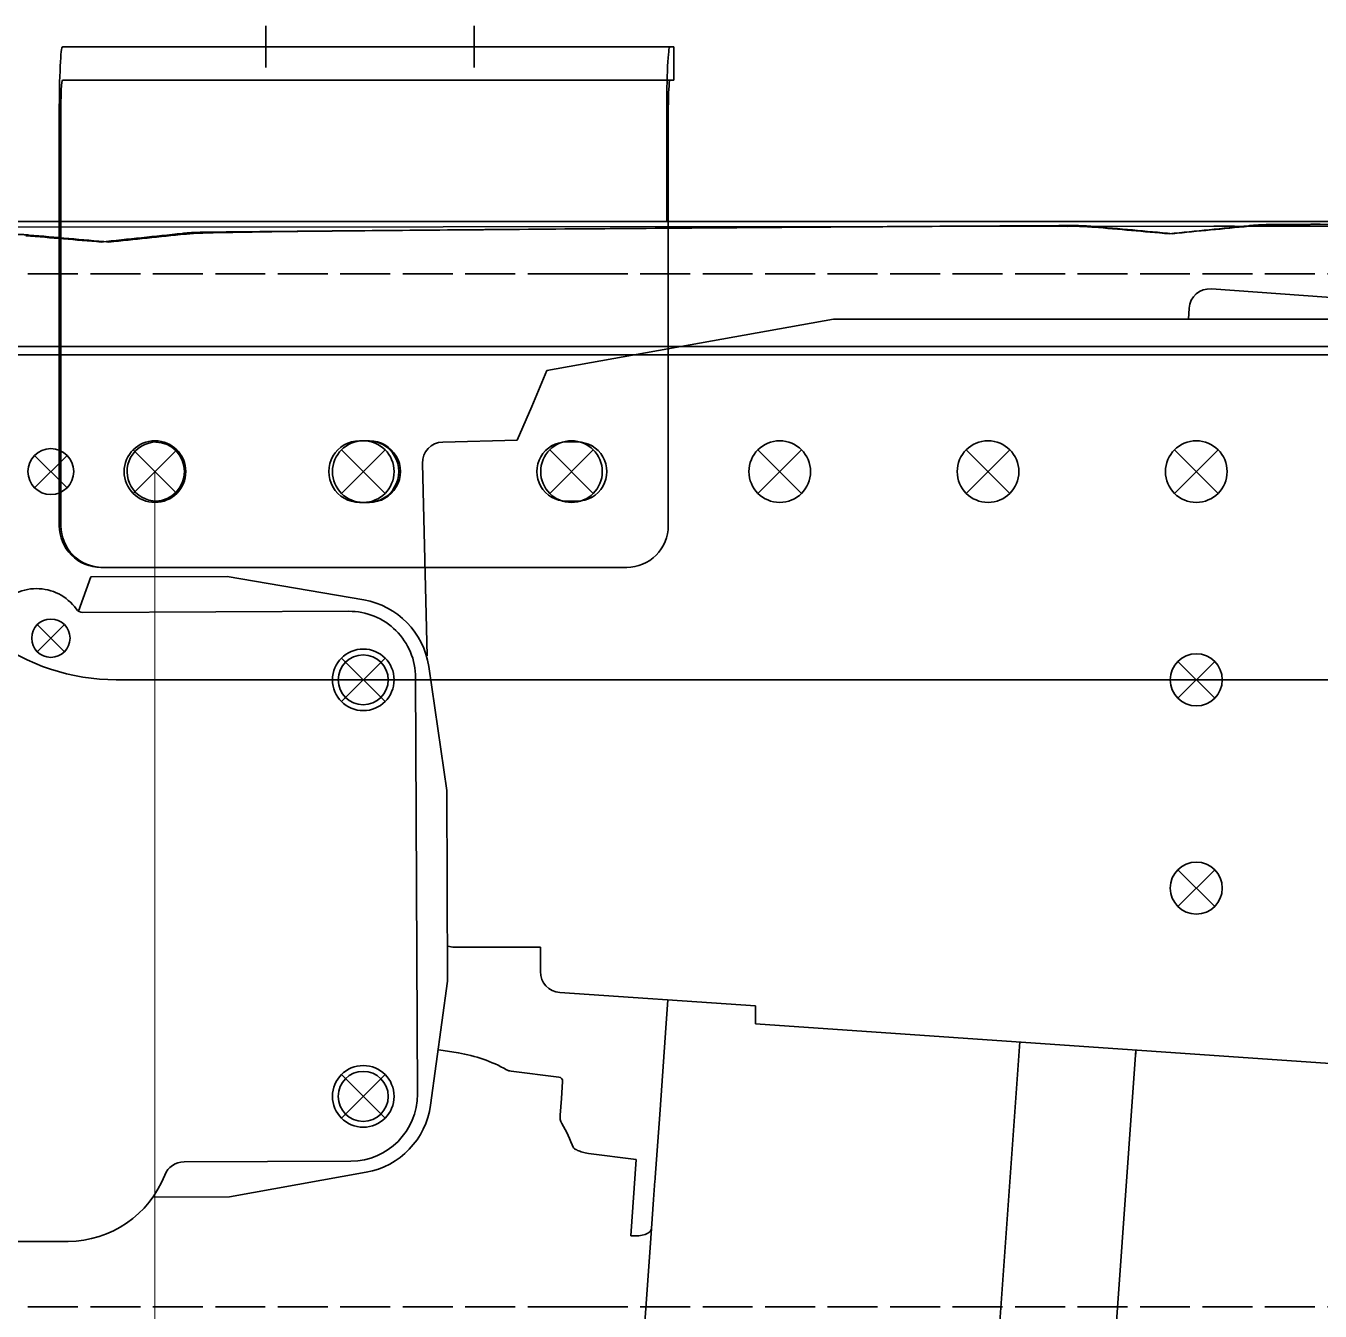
# Model space of a CAD drawing. Header units: millimetres. Extents: x 120 to 10915, y 515 to 8014.
# Drawn here: x 3119 to 3429.7, y 4908.4 to 5217 of the extents above; entities that cross this region are included whole.
import ezdxf

# ---------------------------------------------------------------- set-up
doc = ezdxf.new("R2010")
doc.units = ezdxf.units.MM
doc.linetypes.add('DASHED', pattern=[15, 12, -3])
doc.layers.get('0').update_dxf_attribs({"lineweight": 13})
for name, color, linetype, lineweight in [('201_Dimensions', 7, 'Continuous', 13), ('203_Chassis_left_side_view', 7, 'Continuous', 13), ('204_Chassis_mid_side_view', 7, 'Continuous', 13), ('211_Frame_holes_left_side_view', 7, 'Continuous', 13), ('212_Frame_holes_right_side_view', 7, 'Continuous', 13), ('213_BWA_holes_left_side_view', 7, 'Continuous', 13), ('214_BWA_holes_right_side_view', 7, 'Continuous', 13), ('216_BWA_brackets_left_side_view', 7, 'Continuous', 13), ('217_BWA_ brackets_right_side_view', 7, 'Continuous', 13), ('218_Chassis_right_side_view', 7, 'Continuous', 13)]:
    doc.layers.add(name, color=color, linetype=linetype, lineweight=lineweight)

# ---------------------------------------------------------------- blocks, each defined once
blk = doc.blocks.new('3068684')
at = {"layer": '203_Chassis_left_side_view', "color": 3, "lineweight": 35}
blk.add_line((4055, 1270), (920, 1270), dxfattribs=at)
blk = doc.blocks.new('3254123')
at = {"layer": '203_Chassis_left_side_view', "color": 4, "linetype": 'DASHED', "lineweight": 35}
for p, q in [((3251.491565, 1257.5), (1477.491565, 1257.5)), ((3251.491565, 1009.5), (1535.491565, 1009.5))]:
    blk.add_line(p, q, dxfattribs=at)
blk = doc.blocks.new('2901024')
at = {"layer": '216_BWA_brackets_left_side_view', "color": 2, "lineweight": 35}
for p, q in [((3176.650509, 1317), (3176.650509, 1307)), ((3226.594591, 1317), (3226.594591, 1307)), ((3171.650509, 1312), (3181.650509, 1312)), ((3221.594591, 1312), (3231.594591, 1312))]:
    blk.add_line(p, q, dxfattribs=at)
at = {"layer": '216_BWA_brackets_left_side_view', "color": 3, "lineweight": 35}
for p, q in [((3127.782215, 1312), (3274.591391, 1312)), ((3274.591391, 1304), (3274.591391, 1312)), ((3127.782215, 1304), (3274.591391, 1304)), ((3127.025722, 1197), (3127.025722, 1296)), ((3127.403969, 1197), (3127.403969, 1296)), ((3273.240688, 1197), (3273.240688, 1296)), ((3199.12367, 1217.4), (3201.520986, 1217.4)), ((3248.768088, 1217.1), (3251.764733, 1217.1)), ((3199.12367, 1202.6), (3201.520986, 1202.6)), ((3248.768088, 1202.9), (3251.764733, 1202.9)), ((3127.025722, 1197), (3127.403969, 1197)), ((3137.014539, 1187), (3137.392785, 1187)), ((3137.392785, 1187), (3263.251871, 1187))]:
    blk.add_line(p, q, dxfattribs=at)
for centre, major_axis, ratio, start_param, end_param in [((3127.782215, 1296), (0, -16), 0.047281, 3.1415926536, 4.7123889804), ((3127.782215, 1296), (0, -8), 0.047281, 3.1415926536, 4.7123889804), ((3273.618934, 1296), (0, -8), 0.047281, 3.1415926536, 4.7123889804), ((3150.378246, 1210), (0, 7.1), 0.998882, 6.2831562207, 7.353981634), ((3150, 1210), (0, 7.1), 0.998882, 3.1682776506, 6.2565311607), ((3199.12367, 1210), (0, 7.4), 0.998882, 0, 3.1415926536), ((3201.14274, 1210), (0, 7.4), 0.998882, 3.1415926536, 6.2831853072), ((3201.520986, 1210), (0, 7.4), 0.998882, 3.1415926536, 6.2831853072), ((3248.768088, 1210), (0, 7.1), 0.998882, 0, 3.1415926536), ((3251.386486, 1210), (0, 7.1), 0.998882, 3.1415926536, 6.2831853072), ((3150.378246, 1210), (0, 7.1), 0.998882, 1.0707963268, 3.1415635671), ((3137.014539, 1197), (0, 10), 0.998882, 1.5707963268, 3.1415926536), ((3137.392785, 1197), (0, 10), 0.998882, 1.5707963268, 3.1415926536), ((3263.251871, 1197), (0, 10), 0.998882, 3.1415926536, 4.7123889804)]:
    blk.add_ellipse(centre, major_axis=major_axis, ratio=ratio, start_param=start_param, end_param=end_param, dxfattribs=at)
at = {"layer": '216_BWA_brackets_left_side_view', "color": 1, "lineweight": 5}
for p in [(3176.650391, 1312), (3226.594482, 1312)]:
    blk.add_point(p, dxfattribs=at)
at = {"layer": '216_BWA_brackets_left_side_view', "color": 7, "lineweight": 5}
blk.add_point((3226.594482, 1312), dxfattribs=at)
blk = doc.blocks.new('2901025')
at = {"layer": '217_BWA_ brackets_right_side_view', "color": 2, "lineweight": 35}
for p, q in [((3176.650509, 1317), (3176.650509, 1307)), ((3226.594591, 1317), (3226.594591, 1307)), ((3171.650509, 1312), (3181.650509, 1312)), ((3221.594591, 1312), (3231.594591, 1312))]:
    blk.add_line(p, q, dxfattribs=at)
at = {"layer": '217_BWA_ brackets_right_side_view', "color": 3, "lineweight": 35}
for p, q in [((3273.618934, 1312), (3127.782215, 1312)), ((3273.618934, 1312), (3274.56455, 1312)), ((3274.56455, 1312), (3274.591391, 1312)), ((3274.56455, 1312), (3274.56455, 1304)), ((3274.591391, 1304), (3274.591391, 1312)), ((3273.618934, 1304), (3274.56455, 1304)), ((3274.56455, 1304), (3274.591391, 1304)), ((3127.025722, 1270), (3127.025722, 1296)), ((3272.862441, 1270), (3272.862441, 1296)), ((3273.240688, 1270), (3273.240688, 1296))]:
    blk.add_line(p, q, dxfattribs=at)
for centre, major_axis in [((3127.782215, 1296), (0, 16)), ((3273.618934, 1296), (0, 16)), ((3273.618934, 1296), (0, 8))]:
    blk.add_ellipse(centre, major_axis=major_axis, ratio=0.047281, start_param=0, end_param=1.5707963268, dxfattribs=at)
at = {"layer": '217_BWA_ brackets_right_side_view', "color": 1, "lineweight": 5}
for p in [(3176.650391, 1312), (3226.594482, 1312)]:
    blk.add_point(p, dxfattribs=at)
at = {"layer": '217_BWA_ brackets_right_side_view', "color": 7, "lineweight": 5}
blk.add_point((3226.594482, 1312), dxfattribs=at)
blk = doc.blocks.new('3351299')
at = {"layer": '203_Chassis_left_side_view', "color": 3, "lineweight": 35}
for p, q in [((3019.03, 1268.62), (3433.57, 1268.94)), ((3404.2, 1268.92), (3409.2, 1268.92))]:
    blk.add_line(p, q, dxfattribs=at)
blk = doc.blocks.new('3069619')
at = {"layer": '203_Chassis_left_side_view', "color": 3, "lineweight": 35}
for p, q in [((3419.63, 1269.17), (3419.65, 1269.17)), ((4338.79, 1240), (2961.21, 1240)), ((4288, 1238), (3012, 1238))]:
    blk.add_line(p, q, dxfattribs=at)
for centre, radius, start, end in [((3378.68, -2200.16), 3469.22, 90.17239, 90.337), ((3206.05, -709.76), 1985.81, 84.56009, 85.11862), ((3595.07, -710.6), 1987.87, 95.26655, 95.79655), ((3464.87, -1965.56), 3235.04, 90.36483, 90.80093), ((2816.51, -2477.9), 3756.71, 85.10499, 85.38142), ((3356.08, -710.84), 1988.04, 95.76093, 96.32492), ((3206.36, -2213.24), 3480.98, 90.54353, 90.70798)]:
    blk.add_arc(centre, radius, start, end, dxfattribs=at)
for points, knots in [([(3173.34, 1267.58), (3182.95, 1267.67), (3202.18, 1267.85), (3232.99, 1268.12), (3265.77, 1268.38), (3298.56, 1268.62), (3329.4, 1268.83), (3348.65, 1268.94), (3358.28, 1269)], [0, 0, 0, 0, 28.8446, 57.689001, 92.427116, 127.182823, 156.062189, 184.941402, 184.941402, 184.941402, 184.941402]), ([(3375.02, 1268.85), (3374.88, 1268.86), (3374.61, 1268.88), (3374.19, 1268.91), (3373.77, 1268.95), (3373.35, 1268.97), (3372.93, 1269), (3372.51, 1269.02), (3372.09, 1269.03), (3371.71, 1269.04), (3371.39, 1269.04), (3371.13, 1269.05), (3370.89, 1269.05), (3370.66, 1269.05), (3370.39, 1269.05), (3370.11, 1269.05), (3369.81, 1269.05), (3369.5, 1269.05), (3369.19, 1269.05), (3368.88, 1269.05), (3368.56, 1269.05), (3368.35, 1269.05), (3368.24, 1269.05)], [0, 0, 0, 0, 0.41731, 0.834577, 1.251926, 1.669266, 2.09487, 2.519994, 2.945168, 3.361494, 3.642682, 3.909857, 4.129579, 4.365608, 4.621938, 4.914474, 5.209889, 5.532694, 5.830449, 6.143519, 6.464422, 6.784923, 6.784923, 6.784923, 6.784923]), ([(3412.61, 1268.88), (3412.75, 1268.89), (3413.03, 1268.92), (3413.45, 1268.95), (3413.87, 1268.99), (3414.32, 1269.02), (3414.79, 1269.05), (3415.21, 1269.07), (3415.55, 1269.08), (3415.79, 1269.09), (3416.03, 1269.1), (3416.31, 1269.11), (3416.63, 1269.12), (3417.01, 1269.12), (3417.39, 1269.13), (3417.78, 1269.14), (3418.16, 1269.14), (3418.54, 1269.15), (3418.91, 1269.16), (3419.27, 1269.16), (3419.51, 1269.16), (3419.63, 1269.17)], [0, 0, 0, 0, 0.421132, 0.84256, 1.265433, 1.689482, 2.19405, 2.697436, 2.944807, 3.199066, 3.426656, 3.666253, 4.037709, 4.406779, 4.796345, 5.175212, 5.577346, 5.940806, 6.314426, 6.6838, 7.034091, 7.034091, 7.034091, 7.034091]), ([(3163.35, 1267.47), (3163.24, 1267.47), (3163.03, 1267.47), (3162.71, 1267.46), (3162.4, 1267.46), (3162.09, 1267.45), (3161.79, 1267.45), (3161.48, 1267.45), (3161.2, 1267.44), (3160.93, 1267.44), (3160.69, 1267.43), (3160.44, 1267.43), (3160.17, 1267.42), (3159.84, 1267.41), (3159.46, 1267.4), (3159.04, 1267.38), (3158.61, 1267.35), (3158.19, 1267.32), (3157.77, 1267.29), (3157.36, 1267.25), (3156.94, 1267.21), (3156.67, 1267.18), (3156.53, 1267.17)], [0, 0, 0, 0, 0.318081, 0.636932, 0.948934, 1.247034, 1.57056, 1.868416, 2.15764, 2.426457, 2.664923, 2.893399, 3.17523, 3.471346, 3.887778, 4.312378, 4.736728, 5.161415, 5.578799, 5.996184, 6.413437, 6.830737, 6.830737, 6.830737, 6.830737])]:
    blk.add_open_spline(points, degree=3, knots=knots, dxfattribs=at)
blk = doc.blocks.new('3069642')
at = {"layer": '203_Chassis_left_side_view', "color": 3, "lineweight": 35}
blk.add_line((4159.29, 1160), (3140.71, 1160), dxfattribs=at)
blk.add_arc((3140.71, 1210), 50, 233.1301, 270, dxfattribs=at)
blk = doc.blocks.new('3069663')
at = {"layer": '218_Chassis_right_side_view', "color": 3, "lineweight": 35}
for p, q in [((3192.52, 1267.76), (3199.66, 1267.82)), ((3199.66, 1267.82), (3199.67, 1267.82)), ((3339.61, 1268.88), (3333.07, 1268.84)), ((3343.69, 1268.9), (3339.61, 1268.88)), ((3368.35, 1268.91), (3368.36, 1268.91)), ((3369.18, 1268.56), (3369.15, 1268.56)), ((3420.88, 1269.32), (3420.33, 1269.32)), ((3164, 1267.34), (3163.99, 1267.34))]:
    blk.add_line(p, q, dxfattribs=at)
blk.add_lwpolyline([(3333.07, 1268.84, 0.000667), (3199.67, 1267.82)], format="xyb", dxfattribs=at)
for centre, radius, start, end in [((3356.22, -1956.12), 3225.05, 89.78455, 90.22264), ((3045.68, -2561.54), 3844.38, 84.80958, 85.07979), ((3602.63, -710.9), 1989.01, 95.4808, 96.03613), ((3444.21, -2029.21), 3298.61, 90.25142, 90.40525), ((2802.02, -2488.58), 3768.78, 84.87099, 85.16457), ((3548.13, -2589.91), 3876.67, 95.78687, 96.05885), ((3226.01, -1964.55), 3232.48, 90.65661, 91.09915), ((3197.26, 628.33), 639.44, 90.42522, 90.743)]:
    blk.add_arc(centre, radius, start, end, dxfattribs=at)
for points, knots in [([(3375.41, 1268.68), (3375.27, 1268.69), (3374.99, 1268.71), (3374.57, 1268.75), (3374.15, 1268.78), (3373.7, 1268.81), (3373.23, 1268.83), (3372.74, 1268.86), (3372.26, 1268.87), (3371.79, 1268.88), (3371.37, 1268.89), (3370.97, 1268.89), (3370.6, 1268.89), (3370.21, 1268.9), (3369.83, 1268.9), (3369.45, 1268.9), (3369.09, 1268.9), (3368.72, 1268.9), (3368.48, 1268.91), (3368.36, 1268.91)], [0, 0, 0, 0, 0.420705, 0.841566, 1.263865, 1.687252, 2.18207, 2.675628, 3.169411, 3.630798, 4.071329, 4.43624, 4.821866, 5.198572, 5.598709, 5.961345, 6.334229, 6.693572, 7.052311, 7.052311, 7.052311, 7.052311]), ([(3412.65, 1269.01), (3412.81, 1269.03), (3413.13, 1269.06), (3413.61, 1269.1), (3414.09, 1269.14), (3414.57, 1269.18), (3415.06, 1269.21), (3415.55, 1269.24), (3416.04, 1269.26), (3416.46, 1269.27), (3416.82, 1269.28), (3417.11, 1269.28), (3417.38, 1269.29), (3417.64, 1269.29), (3417.92, 1269.3), (3418.22, 1269.3), (3418.55, 1269.3), (3418.89, 1269.3), (3419.24, 1269.31), (3419.59, 1269.31), (3419.95, 1269.31), (3420.2, 1269.31), (3420.33, 1269.32)], [0, 0, 0, 0, 0.480708, 0.961444, 1.442394, 1.923133, 2.417373, 2.911016, 3.401117, 3.877281, 4.182021, 4.481427, 4.728686, 4.992938, 5.265567, 5.57506, 5.901452, 6.25896, 6.588096, 6.939742, 7.308768, 7.689459, 7.689459, 7.689459, 7.689459]), ([(3112.87, 1266.96), (3112.98, 1266.96), (3113.19, 1266.96), (3113.5, 1266.96), (3113.81, 1266.97), (3114.12, 1266.97), (3114.42, 1266.97), (3114.73, 1266.97), (3115.01, 1266.97), (3115.28, 1266.98), (3115.52, 1266.98), (3115.78, 1266.98), (3116.05, 1266.97), (3116.39, 1266.97), (3116.77, 1266.96), (3117.19, 1266.95), (3117.62, 1266.93), (3118.04, 1266.91), (3118.45, 1266.88), (3118.87, 1266.85), (3119.29, 1266.82), (3119.57, 1266.79), (3119.71, 1266.78)], [0, 0, 0, 0, 0.315739, 0.632075, 0.941402, 1.236682, 1.558781, 1.855138, 2.15016, 2.410007, 2.653182, 2.88558, 3.176356, 3.481221, 3.900172, 4.321567, 4.74544, 5.169065, 5.586381, 6.003722, 6.420965, 6.841061, 6.841061, 6.841061, 6.841061]), ([(3157.25, 1267), (3157.39, 1267.02), (3157.67, 1267.05), (3158.09, 1267.09), (3158.51, 1267.13), (3158.95, 1267.16), (3159.43, 1267.2), (3159.84, 1267.22), (3160.17, 1267.24), (3160.41, 1267.25), (3160.64, 1267.26), (3160.9, 1267.27), (3161.2, 1267.27), (3161.55, 1267.28), (3161.9, 1267.29), (3162.26, 1267.3), (3162.61, 1267.31), (3162.96, 1267.32), (3163.31, 1267.32), (3163.65, 1267.33), (3163.88, 1267.33), (3163.99, 1267.34)], [0, 0, 0, 0, 0.420311, 0.841588, 1.26354, 1.686089, 2.18988, 2.688453, 2.930671, 3.178001, 3.39528, 3.622193, 3.963731, 4.305716, 4.66501, 5.013753, 5.384897, 5.722764, 6.072075, 6.411984, 6.752822, 6.752822, 6.752822, 6.752822])]:
    blk.add_open_spline(points, degree=3, knots=knots, dxfattribs=at)
blk = doc.blocks.new('3069767')
at = {"layer": '218_Chassis_right_side_view', "color": 3, "lineweight": 35}
blk.add_line((3140.71, 1160), (4159.29, 1160), dxfattribs=at)
blk.add_arc((3140.71, 1210), 50, 233.1301, 270, dxfattribs=at)
blk = doc.blocks.new('3135191')
at = {"layer": '204_Chassis_mid_side_view', "color": 3, "lineweight": 35}
for p, q in [((3476.94, 1248.59), (3403.63, 1253.84)), ((3476.94, 1248.59), (3403.63, 1253.84)), ((3398.29, 1249.22), (3398.1, 1246.56)), ((3398.29, 1249.22), (3398.1, 1246.56)), ((3244.1, 1234.26), (3312.88, 1246.56)), ((3312.88, 1246.56), (3654, 1246.56)), ((3244.1, 1234.26), (3240.44, 1225.66)), ((3236.98, 1217.5), (3240.44, 1225.66)), ((3219.07, 1217.07), (3236.98, 1217.5)), ((3215.31, 1165.8), (3214.19, 1211.95)), ((3131.62, 1176.51), (3134.56, 1184.7)), ((3167.29, 1184.84), (3134.56, 1184.7)), ((3200.14, 1179.19), (3167.29, 1184.84)), ((3196.51, 1176.46), (3132.71, 1176.19)), ((3215.72, 1163.18), (3220.03, 1133.42)), ((3212.99, 1060.53), (3212.57, 1160.53)), ((3220.03, 1133.42), (3220.12, 1110.56)), ((3220.22, 1087.69), (3220.12, 1110.56)), ((3221.88, 1095.83), (3240.44, 1095.83)), ((3242.52, 1095.83), (3240.44, 1095.83)), ((3242.52, 1089.95), (3242.52, 1095.83)), ((3216.16, 1057.89), (3220.22, 1087.69)), ((3294.17, 1081.71), (3247.17, 1084.96)), ((3273.15, 1083.17), (3272.58, 1075.29)), ((3294.17, 1077.45), (3294.17, 1081.71)), ((3272.58, 1075.29), (3271.18, 1055.68)), ((3582.52, 1057.47), (3294.17, 1077.45)), ((3330.44, 693.67), (3357.64, 1073.05)), ((3222.83, 1070.41), (3218.12, 1071.16)), ((3355.95, 658.63), (3385.52, 1071.12)), ((3385.45, 1070.15), (3385.52, 1071.12)), ((3385.45, 1070.15), (3385.52, 1071.12)), ((3246.98, 1064.61), (3235.49, 1066.04)), ((3247.85, 1063.55), (3247.56, 1059.51)), ((3247.56, 1059.51), (3247.27, 1055.47)), ((3247.26, 1055.4), (3247.27, 1055.47)), ((3271.18, 1055.68), (3270.09, 1040.51)), ((3156.98, 1044.29), (3197.06, 1044.46)), ((3250.79, 1046.71), (3250.79, 1046.7)), ((3265.56, 1044.88), (3254.06, 1046.31)), ((3264.24, 1026.5), (3265.56, 1044.88)), ((3200.71, 1041.76), (3167.91, 1035.84)), ((3269.71, 1035.2), (3270.03, 1039.73)), ((3270.05, 1040), (3270.03, 1039.73)), ((3270.05, 1040), (3270.09, 1040.51)), ((3167.91, 1035.84), (3149.47, 1035.76)), ((3269.71, 1035.2), (3269.04, 1025.95)), ((3269.04, 1025.95), (3268, 1011.31)), ((3129.15, 1025.18), (3115.15, 1025.12)), ((3268, 1011.31), (3266.25, 986.9))]:
    blk.add_line(p, q, dxfattribs=at)
for centre in [(3200, 1160), (3200, 1060)]:
    blk.add_circle(centre, 6, dxfattribs=at)
for centre, radius, start, end in [((3403.27, 1248.86), 5, 85.9, 175.9), ((3403.27, 1248.86), 5, 85.9, 175.9), ((3219.19, 1212.07), 5, 91.3863, 181.3863), ((3132.7, 1178.19), 2, 215.7977, 270.2415), ((3221.88, 1100.83), 5, 252.029, 270), ((3247.52, 1089.95), 5, 180, 266.0369), ((3217.33, 1035.88), 34.97, 60.7621, 80.9497), ((3235.85, 1068.98), 2.96, 240.8917, 262.9412), ((3246.85, 1063.62), 1, 355.9, 82.8956), ((3250.23, 1055.01), 2.99, 172.3768, 210.7812), ((3216.65, 1035.02), 36.09, 20.4093, 30.7533)]:
    blk.add_arc(centre, radius, start, end, dxfattribs=at)
for centre, major_axis, ratio, start_param, end_param in [((3121.55, 1170.15), (0.02, -11.75), 0.999809, 2.193733, 4.093606), ((3196.92, 1160.46), (0.04, -19), 0.999809, 1.7125, 2.969137), ((3196.58, 1160.46), (0.03, -16), 0.999809, 1.572873, 3.14367), ((3196.99, 1060.46), (0.03, -16), 0.999809, 0.002077, 1.572873), ((3197.33, 1060.46), (0.04, -19), 0.999809, 0.17661, 1.433247), ((3157, 1039.29), (0.01, -5), 0.999809, 3.14367, 4.339042), ((3129.05, 1050.18), (0.05, -25), 0.999809, 0.002077, 1.19745), ((3264.22, 1028.55), (4.99, -0.36), 0.407965, 4.746427, 6.279065)]:
    blk.add_ellipse(centre, major_axis=major_axis, ratio=ratio, start_param=start_param, end_param=end_param, dxfattribs=at)
blk.add_open_spline([(3250.47, 1047.61), (3250.56, 1047.55), (3250.75, 1047.42), (3251.09, 1047.23), (3251.51, 1047.02), (3252.03, 1046.8), (3252.64, 1046.59), (3253.33, 1046.42), (3253.81, 1046.34), (3254.06, 1046.31)], degree=3, knots=[0, 0, 0, 0, 0.320655, 0.707421, 1.162108, 1.727839, 2.385582, 3.096473, 3.854291, 3.854291, 3.854291, 3.854291], dxfattribs=at)
blk = doc.blocks.new('BLOCK41')
at = {"layer": '201_Dimensions', "color": 2, "lineweight": 18}
blk.add_line((920, 1270), (5727, 1270), dxfattribs=at)
blk = doc.blocks.new('BLOCK42')
at = {"layer": '201_Dimensions', "color": 2, "lineweight": 18}
blk.add_line((920, 1270), (5927, 1270), dxfattribs=at)
blk = doc.blocks.new('BLOCK44')
at = {"layer": '201_Dimensions', "color": 2, "lineweight": 18}
blk.add_line((920, 1270), (10482.000977, 1270), dxfattribs=at)
blk = doc.blocks.new('BLOCK53')
at = {"layer": '201_Dimensions', "color": 2, "lineweight": 18}
blk.add_line((3150, 1210), (3150, 123), dxfattribs=at)
blk = doc.blocks.new('BLOCK54')
at = {"layer": '201_Dimensions', "color": 2, "lineweight": 18}
blk.add_line((3150, 1210), (3150, 198), dxfattribs=at)

msp = doc.modelspace()

# ---------------------------------------------------------------- linework, layer by layer
at = {"layer": '203_Chassis_left_side_view', "color": 4, "linetype": 'DASHED', "lineweight": 35}
for p, q in [((3251.491565, 5157.5), (7200, 5157.5)), ((3251.491565, 4909.5), (7200, 4909.5))]:
    msp.add_line(p, q, dxfattribs=at)
at = {"layer": '211_Frame_holes_left_side_view', "color": 3, "lineweight": 35}
for p, q in [((3155.23259, 5115.232597), (3144.76741, 5104.767417)), ((3155.23259, 5104.767417), (3144.76741, 5115.232597)), ((3155.23259, 5115.23259), (3144.76741, 5104.76741)), ((3155.23259, 5104.76741), (3144.76741, 5115.23259)), ((3205.23259, 5115.232597), (3194.76741, 5104.767417)), ((3205.23259, 5104.767417), (3194.76741, 5115.232597)), ((3205.23259, 5115.23259), (3194.76741, 5104.76741)), ((3205.23259, 5104.76741), (3194.76741, 5115.23259)), ((3255.23259, 5115.232597), (3244.76741, 5104.767417)), ((3255.23259, 5104.767417), (3244.76741, 5115.232597)), ((3255.23259, 5115.23259), (3244.76741, 5104.76741)), ((3255.23259, 5104.76741), (3244.76741, 5115.23259)), ((3305.23259, 5115.232597), (3294.76741, 5104.767417)), ((3305.23259, 5104.767417), (3294.76741, 5115.232597)), ((3305.23259, 5115.23259), (3294.76741, 5104.76741)), ((3305.23259, 5104.76741), (3294.76741, 5115.23259)), ((3355.23259, 5115.232597), (3344.76741, 5104.767417)), ((3355.23259, 5104.767417), (3344.76741, 5115.232597)), ((3355.23259, 5115.23259), (3344.76741, 5104.76741)), ((3355.23259, 5104.76741), (3344.76741, 5115.23259)), ((3405.23259, 5115.232597), (3394.76741, 5104.767417)), ((3405.23259, 5104.767417), (3394.76741, 5115.232597)), ((3405.23259, 5115.23259), (3394.76741, 5104.76741)), ((3405.23259, 5104.76741), (3394.76741, 5115.23259)), ((3128.889087, 5113.889094), (3121.110913, 5106.11092)), ((3128.889087, 5106.11092), (3121.110913, 5113.889094)), ((3128.252669, 5073.252695), (3121.747287, 5066.747313)), ((3128.252669, 5066.747313), (3121.747287, 5073.252695)), ((3205.232568, 5065.232594), (3194.767388, 5054.767414)), ((3205.232568, 5054.767414), (3194.767388, 5065.232594)), ((3205.232568, 4965.232594), (3194.767388, 4954.767414)), ((3205.232568, 4954.767414), (3194.767388, 4965.232594))]:
    msp.add_line(p, q, dxfattribs=at)
for centre, radius in [((3125, 5110.000007), 5.5), ((3150, 5110.000007), 7.4), ((3150, 5110), 7.4), ((3200, 5110.000007), 7.4), ((3200, 5110), 7.4), ((3250, 5110.000007), 7.4), ((3250, 5110), 7.4), ((3300, 5110.000007), 7.4), ((3300, 5110), 7.4), ((3350, 5110.000007), 7.4), ((3350, 5110), 7.4), ((3400, 5110.000007), 7.4), ((3400, 5110), 7.4), ((3124.999978, 5070.000004), 4.6), ((3199.999978, 5060.000004), 7.4), ((3199.999978, 4960.000004), 7.4)]:
    msp.add_circle(centre, radius, dxfattribs=at)
at = {"layer": '212_Frame_holes_right_side_view', "color": 3, "lineweight": 35}
for p, q in [((3155.23259, 5115.23259), (3144.76741, 5104.76741)), ((3155.23259, 5104.76741), (3144.76741, 5115.23259)), ((3155.23259, 5115.23259), (3144.76741, 5104.76741)), ((3155.23259, 5104.76741), (3144.76741, 5115.23259)), ((3205.23259, 5115.23259), (3194.76741, 5104.76741)), ((3205.23259, 5104.76741), (3194.76741, 5115.23259)), ((3205.23259, 5115.23259), (3194.76741, 5104.76741)), ((3205.23259, 5104.76741), (3194.76741, 5115.23259)), ((3255.23259, 5115.23259), (3244.76741, 5104.76741)), ((3255.23259, 5104.76741), (3244.76741, 5115.23259)), ((3255.23259, 5115.23259), (3244.76741, 5104.76741)), ((3255.23259, 5104.76741), (3244.76741, 5115.23259)), ((3305.23259, 5115.23259), (3294.76741, 5104.76741)), ((3305.23259, 5104.76741), (3294.76741, 5115.23259)), ((3305.23259, 5115.23259), (3294.76741, 5104.76741)), ((3305.23259, 5104.76741), (3294.76741, 5115.23259)), ((3355.23259, 5115.23259), (3344.76741, 5104.76741)), ((3355.23259, 5104.76741), (3344.76741, 5115.23259)), ((3355.23259, 5115.23259), (3344.76741, 5104.76741)), ((3355.23259, 5104.76741), (3344.76741, 5115.23259)), ((3405.23259, 5115.23259), (3394.76741, 5104.76741)), ((3405.23259, 5104.76741), (3394.76741, 5115.23259)), ((3405.23259, 5115.23259), (3394.76741, 5104.76741)), ((3405.23259, 5104.76741), (3394.76741, 5115.23259)), ((3128.889087, 5113.889087), (3121.110913, 5106.110913)), ((3128.889087, 5106.110913), (3121.110913, 5113.889087)), ((3128.252691, 5073.252691), (3121.747309, 5066.747309)), ((3128.252691, 5066.747309), (3121.747309, 5073.252691)), ((3205.23259, 5065.23259), (3194.76741, 5054.76741)), ((3205.23259, 5054.76741), (3194.76741, 5065.23259)), ((3404.419417, 5064.419417), (3395.580583, 5055.580583)), ((3404.419417, 5055.580583), (3395.580583, 5064.419417)), ((3404.419417, 5014.419417), (3395.580583, 5005.580583)), ((3404.419417, 5005.580583), (3395.580583, 5014.419417)), ((3205.23259, 4965.23259), (3194.76741, 4954.76741)), ((3205.23259, 4954.76741), (3194.76741, 4965.23259))]:
    msp.add_line(p, q, dxfattribs=at)
for centre, radius in [((3125, 5110), 5.5), ((3150, 5110), 7.4), ((3150, 5110), 7.4), ((3200, 5110), 7.4), ((3200, 5110), 7.4), ((3250, 5110), 7.4), ((3250, 5110), 7.4), ((3300, 5110), 7.4), ((3300, 5110), 7.4), ((3350, 5110), 7.4), ((3350, 5110), 7.4), ((3400, 5110), 7.4), ((3400, 5110), 7.4), ((3125, 5070), 4.6), ((3200, 5060), 7.4), ((3400, 5060), 6.25), ((3400, 5010), 6.25), ((3200, 4960), 7.4)]:
    msp.add_circle(centre, radius, dxfattribs=at)
at = {"layer": '213_BWA_holes_left_side_view', "color": 3, "lineweight": 35}
for centre in [(3150, 5110), (3200, 5110), (3250, 5110)]:
    msp.add_circle(centre, 7.4, dxfattribs=at)
at = {"layer": '214_BWA_holes_right_side_view', "color": 3, "lineweight": 35}
for centre in [(3150, 5110), (3200, 5110), (3250, 5110)]:
    msp.add_circle(centre, 7.4, dxfattribs=at)

# ---------------------------------------------------------------- block references
at = {"color": 7, "lineweight": 35}
for name in ['2901024', '2901025', '3068684', '3351299', '3069663', '3069619', '3254123', '3135191', '3069642', '3069767']:
    msp.add_blockref(name, (0, 3900), dxfattribs=at)
at = {"layer": '201_Dimensions', "lineweight": 0}
for name in ['BLOCK44', 'BLOCK42', 'BLOCK41', 'BLOCK53', 'BLOCK54']:
    msp.add_blockref(name, (0, 3900), dxfattribs=at)

doc.saveas('drawing.dxf')
